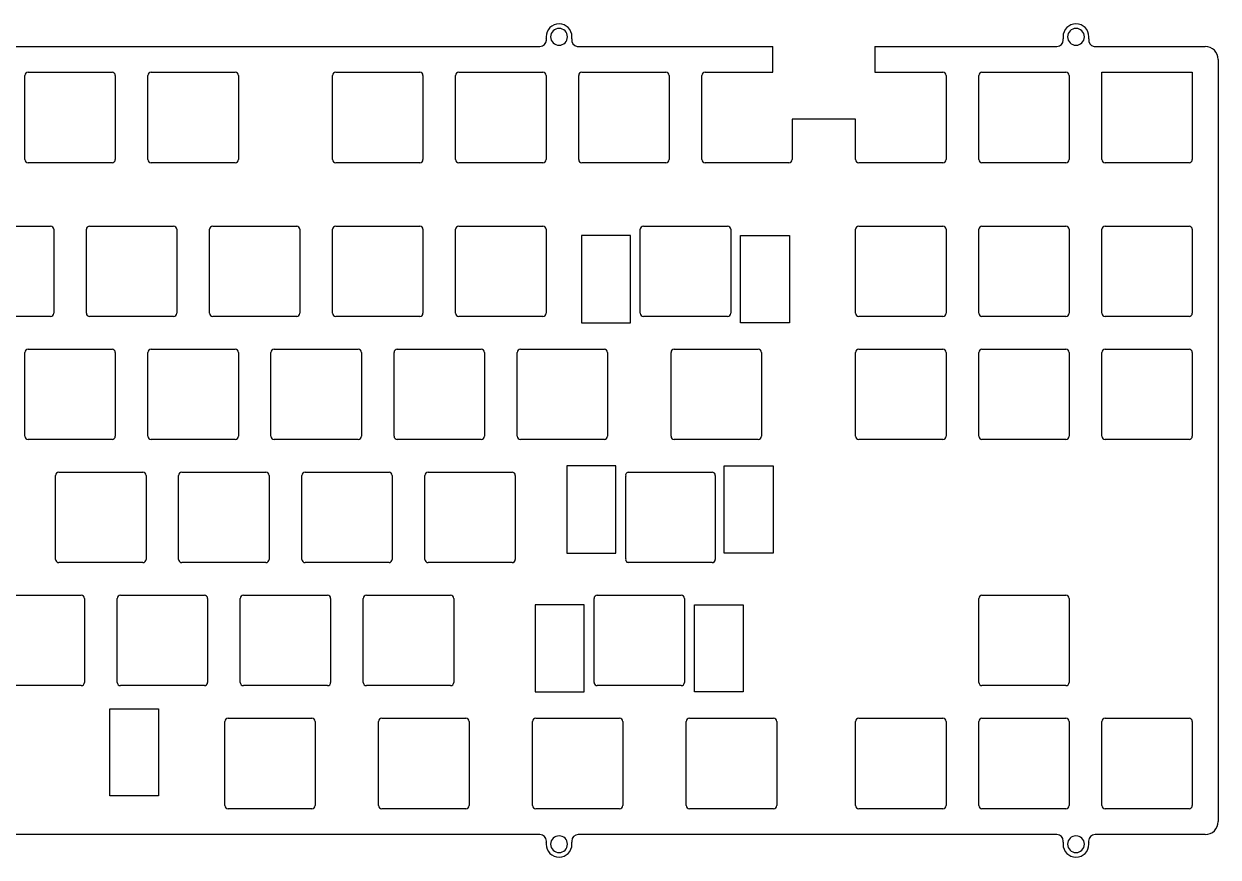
# Model space of a CAD drawing. Header units: millimetres. Extents: x 6669 to 7020, y -6855 to -6726.
# Drawn here: x 6834.7 to 7019.6, y -6854.9 to -6725.9 of the extents above; entities that cross this region are included whole.
import ezdxf

# ---------------------------------------------------------------- set-up
doc = ezdxf.new("R2010")
doc.units = ezdxf.units.MM
doc.layers.get('0').update_dxf_attribs({"linetype": 'CONTINUOUS'})

msp = doc.modelspace()

# ---------------------------------------------------------------- linework, layer by layer
for p, q in [((6773.9, -6729.43), (6914.6, -6729.43)), ((6920.52, -6729.43), (6950.65, -6729.43)), ((6950.65, -6733.43), (6950.65, -6729.43)), ((6966.46, -6729.43), (6966.46, -6733.43)), ((6966.46, -6729.43), (6994.61, -6729.43)), ((7000.52, -6729.43), (7017.57, -6729.43)), ((7019.57, -6731.43), (7019.57, -6849.45)), ((6835.37, -6733.43), (6848.37, -6733.43)), ((6854.42, -6733.43), (6867.42, -6733.43)), ((6883, -6733.43), (6896, -6733.43)), ((6902.05, -6733.43), (6915.05, -6733.43)), ((6921.1, -6733.43), (6934.1, -6733.43)), ((6940.15, -6733.43), (6950.65, -6733.43)), ((6966.46, -6733.43), (6976.97, -6733.43)), ((6983.02, -6733.43), (6996.02, -6733.43)), ((7001.57, -6733.43), (7015.57, -6733.43)), ((7001.57, -6746.93), (7001.57, -6733.43)), ((7015.57, -6733.43), (7015.57, -6746.93)), ((6834.87, -6746.93), (6834.87, -6733.93)), ((6848.87, -6733.93), (6848.87, -6746.93)), ((6853.92, -6746.93), (6853.92, -6733.93)), ((6867.92, -6733.93), (6867.92, -6746.93)), ((6882.5, -6746.93), (6882.5, -6733.93)), ((6896.5, -6733.93), (6896.5, -6746.93)), ((6901.55, -6746.93), (6901.55, -6733.93)), ((6915.55, -6733.93), (6915.55, -6746.93)), ((6920.6, -6746.93), (6920.6, -6733.93)), ((6934.6, -6733.93), (6934.6, -6746.93)), ((6939.65, -6746.93), (6939.65, -6733.93)), ((6977.47, -6733.93), (6977.47, -6746.93)), ((6982.52, -6746.93), (6982.52, -6733.93)), ((6996.52, -6733.93), (6996.52, -6746.93)), ((6963.46, -6740.69), (6953.65, -6740.69)), ((6953.65, -6740.69), (6953.65, -6746.93)), ((6963.46, -6746.93), (6963.46, -6740.69)), ((6848.37, -6747.43), (6835.37, -6747.43)), ((6867.42, -6747.43), (6854.42, -6747.43)), ((6896, -6747.43), (6883, -6747.43)), ((6915.05, -6747.43), (6902.05, -6747.43)), ((6934.1, -6747.43), (6921.1, -6747.43)), ((6953.15, -6747.43), (6940.15, -6747.43)), ((6976.97, -6747.43), (6963.96, -6747.43)), ((6996.02, -6747.43), (6983.02, -6747.43)), ((7015.07, -6747.43), (7002.07, -6747.43)), ((6825.85, -6757.24), (6838.85, -6757.24)), ((6839.35, -6757.74), (6839.35, -6770.74)), ((6844.4, -6770.74), (6844.4, -6757.74)), ((6844.9, -6757.24), (6857.9, -6757.24)), ((6858.4, -6757.74), (6858.4, -6770.74)), ((6863.45, -6770.74), (6863.45, -6757.74)), ((6863.95, -6757.24), (6876.95, -6757.24)), ((6877.45, -6757.74), (6877.45, -6770.74)), ((6882.5, -6770.74), (6882.5, -6757.74)), ((6883, -6757.24), (6896, -6757.24)), ((6896.5, -6757.74), (6896.5, -6770.74)), ((6901.55, -6770.74), (6901.55, -6757.74)), ((6902.05, -6757.24), (6915.05, -6757.24)), ((6915.55, -6757.74), (6915.55, -6770.74)), ((6930.13, -6770.74), (6930.13, -6757.74)), ((6930.63, -6757.24), (6943.63, -6757.24)), ((6944.13, -6757.74), (6944.13, -6770.74)), ((6963.46, -6770.74), (6963.46, -6757.74)), ((6963.96, -6757.24), (6976.97, -6757.24)), ((6977.47, -6757.74), (6977.47, -6770.74)), ((6982.52, -6770.74), (6982.52, -6757.74)), ((6983.02, -6757.24), (6996.02, -6757.24)), ((6996.52, -6757.74), (6996.52, -6770.74)), ((7001.57, -6770.74), (7001.57, -6757.74)), ((7002.07, -6757.24), (7015.07, -6757.24)), ((7015.57, -6757.74), (7015.57, -6770.74)), ((6838.85, -6771.24), (6825.85, -6771.24)), ((6857.9, -6771.24), (6844.9, -6771.24)), ((6876.95, -6771.24), (6863.95, -6771.24)), ((6896, -6771.24), (6883, -6771.24)), ((6915.05, -6771.24), (6902.05, -6771.24)), ((6943.63, -6771.24), (6930.63, -6771.24)), ((6976.97, -6771.24), (6963.96, -6771.24)), ((6996.02, -6771.24), (6983.02, -6771.24)), ((7015.07, -6771.24), (7002.07, -6771.24)), ((6834.87, -6789.79), (6834.87, -6776.79)), ((6835.37, -6776.29), (6848.37, -6776.29)), ((6848.87, -6776.79), (6848.87, -6789.79)), ((6853.92, -6789.79), (6853.92, -6776.79)), ((6854.42, -6776.29), (6867.42, -6776.29)), ((6867.92, -6776.79), (6867.92, -6789.79)), ((6872.97, -6789.79), (6872.97, -6776.79)), ((6873.47, -6776.29), (6886.47, -6776.29)), ((6886.97, -6776.79), (6886.97, -6789.79)), ((6892.02, -6789.79), (6892.02, -6776.79)), ((6892.52, -6776.29), (6905.52, -6776.29)), ((6906.02, -6776.79), (6906.02, -6789.79)), ((6911.08, -6789.79), (6911.08, -6776.79)), ((6911.58, -6776.29), (6924.57, -6776.29)), ((6925.07, -6776.79), (6925.07, -6789.79)), ((6934.89, -6789.79), (6934.89, -6776.79)), ((6935.39, -6776.29), (6948.39, -6776.29)), ((6948.89, -6776.79), (6948.89, -6789.79)), ((6963.46, -6789.79), (6963.46, -6776.79)), ((6963.96, -6776.29), (6976.97, -6776.29)), ((6977.47, -6776.79), (6977.47, -6789.79)), ((6982.52, -6789.79), (6982.52, -6776.79)), ((6983.02, -6776.29), (6996.02, -6776.29)), ((6996.52, -6776.79), (6996.52, -6789.79)), ((7001.57, -6789.79), (7001.57, -6776.79)), ((7002.07, -6776.29), (7015.07, -6776.29)), ((7015.57, -6776.79), (7015.57, -6789.79)), ((6848.37, -6790.29), (6835.37, -6790.29)), ((6867.42, -6790.29), (6854.42, -6790.29)), ((6886.47, -6790.29), (6873.47, -6790.29)), ((6905.52, -6790.29), (6892.52, -6790.29)), ((6924.57, -6790.29), (6911.58, -6790.29)), ((6948.39, -6790.29), (6935.39, -6790.29)), ((6976.97, -6790.29), (6963.96, -6790.29)), ((6996.02, -6790.29), (6983.02, -6790.29)), ((7015.07, -6790.29), (7002.07, -6790.29)), ((6839.63, -6808.84), (6839.63, -6795.84)), ((6840.13, -6795.34), (6853.13, -6795.34)), ((6853.63, -6795.84), (6853.63, -6808.84)), ((6858.68, -6808.84), (6858.68, -6795.84)), ((6859.18, -6795.34), (6872.19, -6795.34)), ((6872.69, -6795.84), (6872.69, -6808.84)), ((6877.74, -6808.84), (6877.74, -6795.84)), ((6878.24, -6795.34), (6891.24, -6795.34)), ((6891.74, -6795.84), (6891.74, -6808.84)), ((6896.79, -6808.84), (6896.79, -6795.84)), ((6897.29, -6795.34), (6910.29, -6795.34)), ((6910.79, -6795.84), (6910.79, -6808.84)), ((6927.87, -6808.74), (6927.87, -6795.95)), ((6928.24, -6795.34), (6941.24, -6795.34)), ((6941.74, -6795.84), (6941.74, -6808.84)), ((6853.13, -6809.34), (6840.13, -6809.34)), ((6872.19, -6809.34), (6859.18, -6809.34)), ((6891.24, -6809.34), (6878.24, -6809.34)), ((6910.29, -6809.34), (6897.29, -6809.34)), ((6941.24, -6809.34), (6928.24, -6809.34)), ((6830.61, -6814.39), (6843.61, -6814.39)), ((6844.11, -6814.89), (6844.11, -6827.89)), ((6849.16, -6827.89), (6849.16, -6814.89)), ((6849.66, -6814.39), (6862.66, -6814.39)), ((6863.16, -6814.89), (6863.16, -6827.89)), ((6868.21, -6827.89), (6868.21, -6814.89)), ((6868.71, -6814.39), (6881.71, -6814.39)), ((6882.21, -6814.89), (6882.21, -6827.89)), ((6887.26, -6827.89), (6887.26, -6814.89)), ((6887.76, -6814.39), (6900.76, -6814.39)), ((6901.26, -6814.89), (6901.26, -6827.89)), ((6922.98, -6827.89), (6922.98, -6814.89)), ((6923.48, -6814.39), (6936.48, -6814.39)), ((6936.98, -6814.89), (6936.98, -6827.89)), ((6982.52, -6827.89), (6982.52, -6814.89)), ((6983.02, -6814.39), (6996.02, -6814.39)), ((6996.52, -6814.89), (6996.52, -6827.89)), ((6843.61, -6828.39), (6830.61, -6828.39)), ((6862.66, -6828.39), (6849.66, -6828.39)), ((6881.71, -6828.39), (6868.71, -6828.39)), ((6900.76, -6828.39), (6887.76, -6828.39)), ((6936.48, -6828.39), (6923.48, -6828.39)), ((6996.02, -6828.39), (6983.02, -6828.39)), ((6866.32, -6833.45), (6879.32, -6833.45)), ((6866.32, -6833.45), (6879.32, -6833.45)), ((6890.13, -6833.45), (6903.13, -6833.45)), ((6890.13, -6833.45), (6903.13, -6833.45)), ((6913.94, -6833.45), (6926.94, -6833.45)), ((6913.94, -6833.45), (6926.94, -6833.45)), ((6937.75, -6833.45), (6950.76, -6833.45)), ((6937.75, -6833.45), (6950.76, -6833.45)), ((6963.96, -6833.45), (6976.97, -6833.45)), ((6983.02, -6833.45), (6996.02, -6833.45)), ((7002.07, -6833.45), (7015.07, -6833.45)), ((6865.82, -6846.95), (6865.82, -6833.95)), ((6865.82, -6846.95), (6865.82, -6833.95)), ((6879.82, -6833.95), (6879.82, -6846.95)), ((6879.82, -6833.95), (6879.82, -6846.95)), ((6889.63, -6846.95), (6889.63, -6833.95)), ((6889.63, -6846.95), (6889.63, -6833.95)), ((6903.63, -6833.95), (6903.63, -6846.95)), ((6903.63, -6833.95), (6903.63, -6846.95)), ((6913.44, -6846.95), (6913.44, -6833.95)), ((6913.44, -6846.95), (6913.44, -6833.95)), ((6927.44, -6833.95), (6927.44, -6846.95)), ((6927.44, -6833.95), (6927.44, -6846.95)), ((6937.25, -6846.95), (6937.25, -6833.95)), ((6937.25, -6846.95), (6937.25, -6833.95)), ((6951.26, -6833.95), (6951.26, -6846.95)), ((6951.26, -6833.95), (6951.26, -6846.95)), ((6963.46, -6846.95), (6963.46, -6833.95)), ((6977.47, -6833.95), (6977.47, -6846.95)), ((6982.52, -6846.95), (6982.52, -6833.95)), ((6996.52, -6833.95), (6996.52, -6846.95)), ((7001.57, -6846.95), (7001.57, -6833.95)), ((7015.57, -6833.95), (7015.57, -6846.95)), ((6879.32, -6847.45), (6866.32, -6847.45)), ((6879.32, -6847.45), (6866.32, -6847.45)), ((6903.13, -6847.45), (6890.13, -6847.45)), ((6903.13, -6847.45), (6890.13, -6847.45)), ((6926.94, -6847.45), (6913.94, -6847.45)), ((6926.94, -6847.45), (6913.94, -6847.45)), ((6950.76, -6847.45), (6937.75, -6847.45)), ((6950.76, -6847.45), (6937.75, -6847.45)), ((6976.97, -6847.45), (6963.96, -6847.45)), ((6996.02, -6847.45), (6983.02, -6847.45)), ((7015.07, -6847.45), (7002.07, -6847.45)), ((6914.6, -6851.45), (6773.9, -6851.45)), ((6994.61, -6851.45), (6920.52, -6851.45)), ((7017.57, -6851.45), (7000.52, -6851.45))]:
    msp.add_line(p, q)
for points in [[(6928.61, -6758.71), (6921.03, -6758.71), (6921.03, -6772.21), (6928.61, -6772.21)], [(6953.23, -6758.71), (6953.23, -6772.21), (6945.66, -6772.21), (6945.66, -6758.71)], [(6926.35, -6794.37), (6918.77, -6794.37), (6918.77, -6807.87), (6926.35, -6807.87)], [(6950.71, -6794.37), (6950.71, -6807.87), (6943.14, -6807.87), (6943.14, -6794.37)], [(6921.45, -6815.86), (6913.88, -6815.86), (6913.88, -6829.36), (6921.45, -6829.36)], [(6938.5, -6815.86), (6946.08, -6815.86), (6946.08, -6829.36), (6938.5, -6829.36)], [(6855.58, -6845.48), (6848.01, -6845.48), (6848.01, -6831.98), (6855.58, -6831.98)]]:
    msp.add_lwpolyline(points, close=True)
for points in [[(6919.56, -6727.93), (6919.56, -6726.82), (6918.67, -6725.93), (6917.56, -6725.93), (6916.46, -6725.93), (6915.56, -6726.82), (6915.56, -6727.93)], [(6999.57, -6727.93), (6999.57, -6726.82), (6998.67, -6725.93), (6997.57, -6725.93), (6996.46, -6725.93), (6995.57, -6726.82), (6995.57, -6727.93)], [(6918.86, -6727.93), (6918.86, -6727.21), (6918.28, -6726.63), (6917.56, -6726.63), (6916.84, -6726.63), (6916.26, -6727.21), (6916.26, -6727.93)], [(6916.26, -6727.93), (6916.26, -6728.65), (6916.84, -6729.23), (6917.56, -6729.23), (6918.28, -6729.23), (6918.86, -6728.65), (6918.86, -6727.93)], [(6998.87, -6727.93), (6998.87, -6727.21), (6998.28, -6726.63), (6997.57, -6726.63), (6996.85, -6726.63), (6996.27, -6727.21), (6996.27, -6727.93)], [(6996.27, -6727.93), (6996.27, -6728.65), (6996.85, -6729.23), (6997.57, -6729.23), (6998.28, -6729.23), (6998.87, -6728.65), (6998.87, -6727.93)], [(6919.53, -6728.26), (6919.44, -6728.81), (6919.81, -6729.32), (6920.35, -6729.41), (6920.41, -6729.42), (6920.46, -6729.43), (6920.52, -6729.43)], [(6999.54, -6728.26), (6999.45, -6728.81), (6999.81, -6729.32), (7000.36, -6729.41), (7000.41, -6729.42), (7000.47, -6729.43), (7000.52, -6729.43)], [(6918.86, -6852.95), (6918.86, -6852.23), (6918.28, -6851.65), (6917.56, -6851.65), (6916.84, -6851.65), (6916.26, -6852.23), (6916.26, -6852.95)], [(6920.52, -6851.45), (6919.97, -6851.45), (6919.52, -6851.89), (6919.52, -6852.45), (6919.52, -6852.5), (6919.53, -6852.56), (6919.53, -6852.61)], [(6998.87, -6852.95), (6998.87, -6852.23), (6998.28, -6851.65), (6997.57, -6851.65), (6996.85, -6851.65), (6996.27, -6852.23), (6996.27, -6852.95)], [(7000.52, -6851.45), (6999.97, -6851.45), (6999.52, -6851.89), (6999.52, -6852.45), (6999.52, -6852.5), (6999.53, -6852.56), (6999.54, -6852.61)], [(6915.56, -6852.95), (6915.56, -6854.05), (6916.46, -6854.95), (6917.56, -6854.95), (6918.67, -6854.95), (6919.56, -6854.05), (6919.56, -6852.95)], [(6916.26, -6852.95), (6916.26, -6853.66), (6916.84, -6854.25), (6917.56, -6854.25), (6918.28, -6854.25), (6918.86, -6853.66), (6918.86, -6852.95)], [(6995.57, -6852.95), (6995.57, -6854.05), (6996.46, -6854.95), (6997.57, -6854.95), (6998.67, -6854.95), (6999.57, -6854.05), (6999.57, -6852.95)], [(6996.27, -6852.95), (6996.27, -6853.66), (6996.85, -6854.25), (6997.57, -6854.25), (6998.28, -6854.25), (6998.87, -6853.66), (6998.87, -6852.95)]]:
    msp.add_open_spline(points, degree=3, knots=[0, 0, 0, 0, 1, 1, 1, 2, 2, 2, 2])
for points in [[(6915.56, -6727.93), (6915.56, -6728.04), (6915.57, -6728.15), (6915.59, -6728.26)], [(6919.53, -6728.26), (6919.55, -6728.15), (6919.56, -6728.04), (6919.56, -6727.93)], [(6995.57, -6727.93), (6995.57, -6728.04), (6995.58, -6728.15), (6995.59, -6728.26)], [(6999.54, -6728.26), (6999.56, -6728.15), (6999.57, -6728.04), (6999.57, -6727.93)], [(6914.6, -6729.43), (6915.16, -6729.43), (6915.6, -6728.98), (6915.6, -6728.43)], [(6915.6, -6728.43), (6915.6, -6728.37), (6915.6, -6728.32), (6915.59, -6728.26)], [(6994.61, -6729.43), (6995.16, -6729.43), (6995.61, -6728.98), (6995.61, -6728.43)], [(6995.61, -6728.43), (6995.61, -6728.37), (6995.6, -6728.32), (6995.59, -6728.26)], [(7019.57, -6731.43), (7019.57, -6730.32), (7018.67, -6729.43), (7017.57, -6729.43)], [(6835.37, -6733.43), (6835.1, -6733.43), (6834.87, -6733.65), (6834.87, -6733.93)], [(6848.87, -6733.93), (6848.87, -6733.65), (6848.65, -6733.43), (6848.37, -6733.43)], [(6854.42, -6733.43), (6854.15, -6733.43), (6853.92, -6733.65), (6853.92, -6733.93)], [(6867.92, -6733.93), (6867.92, -6733.65), (6867.7, -6733.43), (6867.42, -6733.43)], [(6883, -6733.43), (6882.72, -6733.43), (6882.5, -6733.65), (6882.5, -6733.93)], [(6896.5, -6733.93), (6896.5, -6733.65), (6896.27, -6733.43), (6896, -6733.43)], [(6902.05, -6733.43), (6901.77, -6733.43), (6901.55, -6733.65), (6901.55, -6733.93)], [(6915.55, -6733.93), (6915.55, -6733.65), (6915.33, -6733.43), (6915.05, -6733.43)], [(6921.1, -6733.43), (6920.82, -6733.43), (6920.6, -6733.65), (6920.6, -6733.93)], [(6934.6, -6733.93), (6934.6, -6733.65), (6934.38, -6733.43), (6934.1, -6733.43)], [(6940.15, -6733.43), (6939.88, -6733.43), (6939.65, -6733.65), (6939.65, -6733.93)], [(6977.47, -6733.93), (6977.47, -6733.65), (6977.24, -6733.43), (6976.97, -6733.43)], [(6983.02, -6733.43), (6982.74, -6733.43), (6982.52, -6733.65), (6982.52, -6733.93)], [(6996.52, -6733.93), (6996.52, -6733.65), (6996.29, -6733.43), (6996.02, -6733.43)], [(6834.87, -6746.93), (6834.87, -6747.2), (6835.1, -6747.43), (6835.37, -6747.43)], [(6848.37, -6747.43), (6848.65, -6747.43), (6848.87, -6747.2), (6848.87, -6746.93)], [(6853.92, -6746.93), (6853.92, -6747.2), (6854.15, -6747.43), (6854.42, -6747.43)], [(6867.42, -6747.43), (6867.7, -6747.43), (6867.92, -6747.2), (6867.92, -6746.93)], [(6882.5, -6746.93), (6882.5, -6747.2), (6882.72, -6747.43), (6883, -6747.43)], [(6896, -6747.43), (6896.27, -6747.43), (6896.5, -6747.2), (6896.5, -6746.93)], [(6901.55, -6746.93), (6901.55, -6747.2), (6901.77, -6747.43), (6902.05, -6747.43)], [(6915.05, -6747.43), (6915.33, -6747.43), (6915.55, -6747.2), (6915.55, -6746.93)], [(6920.6, -6746.93), (6920.6, -6747.2), (6920.82, -6747.43), (6921.1, -6747.43)], [(6934.1, -6747.43), (6934.38, -6747.43), (6934.6, -6747.2), (6934.6, -6746.93)], [(6939.65, -6746.93), (6939.65, -6747.2), (6939.88, -6747.43), (6940.15, -6747.43)], [(6953.15, -6747.43), (6953.43, -6747.43), (6953.65, -6747.2), (6953.65, -6746.93)], [(6963.46, -6746.93), (6963.46, -6747.2), (6963.69, -6747.43), (6963.96, -6747.43)], [(6976.97, -6747.43), (6977.24, -6747.43), (6977.47, -6747.2), (6977.47, -6746.93)], [(6982.52, -6746.93), (6982.52, -6747.2), (6982.74, -6747.43), (6983.02, -6747.43)], [(6996.02, -6747.43), (6996.29, -6747.43), (6996.52, -6747.2), (6996.52, -6746.93)], [(7001.57, -6746.93), (7001.57, -6747.2), (7001.79, -6747.43), (7002.07, -6747.43)], [(7015.07, -6747.43), (7015.34, -6747.43), (7015.57, -6747.2), (7015.57, -6746.93)], [(6839.35, -6757.74), (6839.35, -6757.47), (6839.12, -6757.24), (6838.85, -6757.24)], [(6844.9, -6757.24), (6844.62, -6757.24), (6844.4, -6757.47), (6844.4, -6757.74)], [(6858.4, -6757.74), (6858.4, -6757.47), (6858.17, -6757.24), (6857.9, -6757.24)], [(6863.95, -6757.24), (6863.67, -6757.24), (6863.45, -6757.47), (6863.45, -6757.74)], [(6877.45, -6757.74), (6877.45, -6757.47), (6877.22, -6757.24), (6876.95, -6757.24)], [(6883, -6757.24), (6882.72, -6757.24), (6882.5, -6757.47), (6882.5, -6757.74)], [(6896.5, -6757.74), (6896.5, -6757.47), (6896.27, -6757.24), (6896, -6757.24)], [(6902.05, -6757.24), (6901.77, -6757.24), (6901.55, -6757.47), (6901.55, -6757.74)], [(6915.55, -6757.74), (6915.55, -6757.47), (6915.33, -6757.24), (6915.05, -6757.24)], [(6930.63, -6757.24), (6930.36, -6757.24), (6930.13, -6757.47), (6930.13, -6757.74)], [(6944.13, -6757.74), (6944.13, -6757.47), (6943.91, -6757.24), (6943.63, -6757.24)], [(6963.96, -6757.24), (6963.69, -6757.24), (6963.46, -6757.47), (6963.46, -6757.74)], [(6977.47, -6757.74), (6977.47, -6757.47), (6977.24, -6757.24), (6976.97, -6757.24)], [(6983.02, -6757.24), (6982.74, -6757.24), (6982.52, -6757.47), (6982.52, -6757.74)], [(6996.52, -6757.74), (6996.52, -6757.47), (6996.29, -6757.24), (6996.02, -6757.24)], [(7002.07, -6757.24), (7001.79, -6757.24), (7001.57, -6757.47), (7001.57, -6757.74)], [(7015.57, -6757.74), (7015.57, -6757.47), (7015.34, -6757.24), (7015.07, -6757.24)], [(6838.85, -6771.24), (6839.12, -6771.24), (6839.35, -6771.02), (6839.35, -6770.74)], [(6844.4, -6770.74), (6844.4, -6771.02), (6844.62, -6771.24), (6844.9, -6771.24)], [(6857.9, -6771.24), (6858.17, -6771.24), (6858.4, -6771.02), (6858.4, -6770.74)], [(6863.45, -6770.74), (6863.45, -6771.02), (6863.67, -6771.24), (6863.95, -6771.24)], [(6876.95, -6771.24), (6877.22, -6771.24), (6877.45, -6771.02), (6877.45, -6770.74)], [(6882.5, -6770.74), (6882.5, -6771.02), (6882.72, -6771.24), (6883, -6771.24)], [(6896, -6771.24), (6896.27, -6771.24), (6896.5, -6771.02), (6896.5, -6770.74)], [(6901.55, -6770.74), (6901.55, -6771.02), (6901.77, -6771.24), (6902.05, -6771.24)], [(6915.05, -6771.24), (6915.33, -6771.24), (6915.55, -6771.02), (6915.55, -6770.74)], [(6930.13, -6770.74), (6930.13, -6771.02), (6930.36, -6771.24), (6930.63, -6771.24)], [(6943.63, -6771.24), (6943.91, -6771.24), (6944.13, -6771.02), (6944.13, -6770.74)], [(6963.46, -6770.74), (6963.46, -6771.02), (6963.69, -6771.24), (6963.96, -6771.24)], [(6976.97, -6771.24), (6977.24, -6771.24), (6977.47, -6771.02), (6977.47, -6770.74)], [(6982.52, -6770.74), (6982.52, -6771.02), (6982.74, -6771.24), (6983.02, -6771.24)], [(6996.02, -6771.24), (6996.29, -6771.24), (6996.52, -6771.02), (6996.52, -6770.74)], [(7001.57, -6770.74), (7001.57, -6771.02), (7001.79, -6771.24), (7002.07, -6771.24)], [(7015.07, -6771.24), (7015.34, -6771.24), (7015.57, -6771.02), (7015.57, -6770.74)], [(6835.37, -6776.29), (6835.1, -6776.29), (6834.87, -6776.52), (6834.87, -6776.79)], [(6848.87, -6776.79), (6848.87, -6776.52), (6848.65, -6776.29), (6848.37, -6776.29)], [(6854.42, -6776.29), (6854.15, -6776.29), (6853.92, -6776.52), (6853.92, -6776.79)], [(6867.92, -6776.79), (6867.92, -6776.52), (6867.7, -6776.29), (6867.42, -6776.29)], [(6873.47, -6776.29), (6873.2, -6776.29), (6872.97, -6776.52), (6872.97, -6776.79)], [(6886.97, -6776.79), (6886.97, -6776.52), (6886.75, -6776.29), (6886.47, -6776.29)], [(6892.52, -6776.29), (6892.25, -6776.29), (6892.02, -6776.52), (6892.02, -6776.79)], [(6906.02, -6776.79), (6906.02, -6776.52), (6905.8, -6776.29), (6905.52, -6776.29)], [(6911.58, -6776.29), (6911.3, -6776.29), (6911.08, -6776.52), (6911.08, -6776.79)], [(6925.07, -6776.79), (6925.07, -6776.52), (6924.85, -6776.29), (6924.57, -6776.29)], [(6935.39, -6776.29), (6935.11, -6776.29), (6934.89, -6776.52), (6934.89, -6776.79)], [(6948.89, -6776.79), (6948.89, -6776.52), (6948.66, -6776.29), (6948.39, -6776.29)], [(6963.96, -6776.29), (6963.69, -6776.29), (6963.46, -6776.52), (6963.46, -6776.79)], [(6977.47, -6776.79), (6977.47, -6776.52), (6977.24, -6776.29), (6976.97, -6776.29)], [(6983.02, -6776.29), (6982.74, -6776.29), (6982.52, -6776.52), (6982.52, -6776.79)], [(6996.52, -6776.79), (6996.52, -6776.52), (6996.29, -6776.29), (6996.02, -6776.29)], [(7002.07, -6776.29), (7001.79, -6776.29), (7001.57, -6776.52), (7001.57, -6776.79)], [(7015.57, -6776.79), (7015.57, -6776.52), (7015.34, -6776.29), (7015.07, -6776.29)], [(6834.87, -6789.79), (6834.87, -6790.07), (6835.1, -6790.29), (6835.37, -6790.29)], [(6848.37, -6790.29), (6848.65, -6790.29), (6848.87, -6790.07), (6848.87, -6789.79)], [(6853.92, -6789.79), (6853.92, -6790.07), (6854.15, -6790.29), (6854.42, -6790.29)], [(6867.42, -6790.29), (6867.7, -6790.29), (6867.92, -6790.07), (6867.92, -6789.79)], [(6872.97, -6789.79), (6872.97, -6790.07), (6873.2, -6790.29), (6873.47, -6790.29)], [(6886.47, -6790.29), (6886.75, -6790.29), (6886.97, -6790.07), (6886.97, -6789.79)], [(6892.02, -6789.79), (6892.02, -6790.07), (6892.25, -6790.29), (6892.52, -6790.29)], [(6905.52, -6790.29), (6905.8, -6790.29), (6906.02, -6790.07), (6906.02, -6789.79)], [(6911.08, -6789.79), (6911.08, -6790.07), (6911.3, -6790.29), (6911.58, -6790.29)], [(6924.57, -6790.29), (6924.85, -6790.29), (6925.07, -6790.07), (6925.07, -6789.79)], [(6934.89, -6789.79), (6934.89, -6790.07), (6935.11, -6790.29), (6935.39, -6790.29)], [(6948.39, -6790.29), (6948.66, -6790.29), (6948.89, -6790.07), (6948.89, -6789.79)], [(6963.46, -6789.79), (6963.46, -6790.07), (6963.69, -6790.29), (6963.96, -6790.29)], [(6976.97, -6790.29), (6977.24, -6790.29), (6977.47, -6790.07), (6977.47, -6789.79)], [(6982.52, -6789.79), (6982.52, -6790.07), (6982.74, -6790.29), (6983.02, -6790.29)], [(6996.02, -6790.29), (6996.29, -6790.29), (6996.52, -6790.07), (6996.52, -6789.79)], [(7001.57, -6789.79), (7001.57, -6790.07), (7001.79, -6790.29), (7002.07, -6790.29)], [(7015.07, -6790.29), (7015.34, -6790.29), (7015.57, -6790.07), (7015.57, -6789.79)], [(6840.13, -6795.34), (6839.86, -6795.34), (6839.63, -6795.57), (6839.63, -6795.84)], [(6853.63, -6795.84), (6853.63, -6795.57), (6853.41, -6795.34), (6853.13, -6795.34)], [(6859.18, -6795.34), (6858.91, -6795.34), (6858.68, -6795.57), (6858.68, -6795.84)], [(6872.69, -6795.84), (6872.69, -6795.57), (6872.46, -6795.34), (6872.19, -6795.34)], [(6878.24, -6795.34), (6877.96, -6795.34), (6877.74, -6795.57), (6877.74, -6795.84)], [(6891.74, -6795.84), (6891.74, -6795.57), (6891.51, -6795.34), (6891.24, -6795.34)], [(6897.29, -6795.34), (6897.01, -6795.34), (6896.79, -6795.57), (6896.79, -6795.84)], [(6910.79, -6795.84), (6910.79, -6795.57), (6910.56, -6795.34), (6910.29, -6795.34)], [(6928.24, -6795.34), (6927.97, -6795.41), (6927.81, -6795.68), (6927.87, -6795.95)], [(6941.74, -6795.84), (6941.74, -6795.57), (6941.52, -6795.34), (6941.24, -6795.34)], [(6839.63, -6808.84), (6839.63, -6809.12), (6839.86, -6809.34), (6840.13, -6809.34)], [(6853.13, -6809.34), (6853.41, -6809.34), (6853.63, -6809.12), (6853.63, -6808.84)], [(6858.68, -6808.84), (6858.68, -6809.12), (6858.91, -6809.34), (6859.18, -6809.34)], [(6872.19, -6809.34), (6872.46, -6809.34), (6872.69, -6809.12), (6872.69, -6808.84)], [(6877.74, -6808.84), (6877.74, -6809.12), (6877.96, -6809.34), (6878.24, -6809.34)], [(6891.24, -6809.34), (6891.51, -6809.34), (6891.74, -6809.12), (6891.74, -6808.84)], [(6896.79, -6808.84), (6896.79, -6809.12), (6897.01, -6809.34), (6897.29, -6809.34)], [(6910.29, -6809.34), (6910.56, -6809.34), (6910.79, -6809.12), (6910.79, -6808.84)], [(6927.87, -6808.74), (6927.81, -6809.01), (6927.97, -6809.28), (6928.24, -6809.34)], [(6941.24, -6809.34), (6941.52, -6809.34), (6941.74, -6809.12), (6941.74, -6808.84)], [(6844.11, -6814.89), (6844.11, -6814.62), (6843.88, -6814.39), (6843.61, -6814.39)], [(6849.66, -6814.39), (6849.38, -6814.39), (6849.16, -6814.62), (6849.16, -6814.89)], [(6863.16, -6814.89), (6863.16, -6814.62), (6862.94, -6814.39), (6862.66, -6814.39)], [(6868.71, -6814.39), (6868.43, -6814.39), (6868.21, -6814.62), (6868.21, -6814.89)], [(6882.21, -6814.89), (6882.21, -6814.62), (6881.99, -6814.39), (6881.71, -6814.39)], [(6887.76, -6814.39), (6887.48, -6814.39), (6887.26, -6814.62), (6887.26, -6814.89)], [(6901.26, -6814.89), (6901.26, -6814.62), (6901.04, -6814.39), (6900.76, -6814.39)], [(6923.48, -6814.39), (6923.2, -6814.39), (6922.98, -6814.62), (6922.98, -6814.89)], [(6936.98, -6814.89), (6936.98, -6814.62), (6936.76, -6814.39), (6936.48, -6814.39)], [(6983.02, -6814.39), (6982.74, -6814.39), (6982.52, -6814.62), (6982.52, -6814.89)], [(6996.52, -6814.89), (6996.52, -6814.62), (6996.29, -6814.39), (6996.02, -6814.39)], [(6843.61, -6828.39), (6843.88, -6828.39), (6844.11, -6828.17), (6844.11, -6827.89)], [(6849.16, -6827.89), (6849.16, -6828.17), (6849.38, -6828.39), (6849.66, -6828.39)], [(6862.66, -6828.39), (6862.94, -6828.39), (6863.16, -6828.17), (6863.16, -6827.89)], [(6868.21, -6827.89), (6868.21, -6828.17), (6868.43, -6828.39), (6868.71, -6828.39)], [(6881.71, -6828.39), (6881.99, -6828.39), (6882.21, -6828.17), (6882.21, -6827.89)], [(6887.26, -6827.89), (6887.26, -6828.17), (6887.48, -6828.39), (6887.76, -6828.39)], [(6900.76, -6828.39), (6901.04, -6828.39), (6901.26, -6828.17), (6901.26, -6827.89)], [(6922.98, -6827.89), (6922.98, -6828.17), (6923.2, -6828.39), (6923.48, -6828.39)], [(6936.48, -6828.39), (6936.76, -6828.39), (6936.98, -6828.17), (6936.98, -6827.89)], [(6982.52, -6827.89), (6982.52, -6828.17), (6982.74, -6828.39), (6983.02, -6828.39)], [(6996.02, -6828.39), (6996.29, -6828.39), (6996.52, -6828.17), (6996.52, -6827.89)], [(6866.32, -6833.45), (6866.04, -6833.45), (6865.82, -6833.67), (6865.82, -6833.95)], [(6866.32, -6833.45), (6866.04, -6833.45), (6865.82, -6833.67), (6865.82, -6833.95)], [(6879.82, -6833.95), (6879.82, -6833.67), (6879.6, -6833.45), (6879.32, -6833.45)], [(6879.82, -6833.95), (6879.82, -6833.67), (6879.6, -6833.45), (6879.32, -6833.45)], [(6890.13, -6833.45), (6889.85, -6833.45), (6889.63, -6833.67), (6889.63, -6833.95)], [(6890.13, -6833.45), (6889.85, -6833.45), (6889.63, -6833.67), (6889.63, -6833.95)], [(6903.63, -6833.95), (6903.63, -6833.67), (6903.41, -6833.45), (6903.13, -6833.45)], [(6903.63, -6833.95), (6903.63, -6833.67), (6903.41, -6833.45), (6903.13, -6833.45)], [(6913.94, -6833.45), (6913.67, -6833.45), (6913.44, -6833.67), (6913.44, -6833.95)], [(6913.94, -6833.45), (6913.67, -6833.45), (6913.44, -6833.67), (6913.44, -6833.95)], [(6927.44, -6833.95), (6927.44, -6833.67), (6927.22, -6833.45), (6926.94, -6833.45)], [(6927.44, -6833.95), (6927.44, -6833.67), (6927.22, -6833.45), (6926.94, -6833.45)], [(6937.75, -6833.45), (6937.48, -6833.45), (6937.25, -6833.67), (6937.25, -6833.95)], [(6937.75, -6833.45), (6937.48, -6833.45), (6937.25, -6833.67), (6937.25, -6833.95)], [(6951.26, -6833.95), (6951.26, -6833.67), (6951.03, -6833.45), (6950.76, -6833.45)], [(6951.26, -6833.95), (6951.26, -6833.67), (6951.03, -6833.45), (6950.76, -6833.45)], [(6963.96, -6833.45), (6963.69, -6833.45), (6963.46, -6833.67), (6963.46, -6833.95)], [(6977.47, -6833.95), (6977.47, -6833.67), (6977.24, -6833.45), (6976.97, -6833.45)], [(6983.02, -6833.45), (6982.74, -6833.45), (6982.52, -6833.67), (6982.52, -6833.95)], [(6996.52, -6833.95), (6996.52, -6833.67), (6996.29, -6833.45), (6996.02, -6833.45)], [(7002.07, -6833.45), (7001.79, -6833.45), (7001.57, -6833.67), (7001.57, -6833.95)], [(7015.57, -6833.95), (7015.57, -6833.67), (7015.34, -6833.45), (7015.07, -6833.45)], [(6865.82, -6846.95), (6865.82, -6847.22), (6866.04, -6847.45), (6866.32, -6847.45)], [(6865.82, -6846.95), (6865.82, -6847.22), (6866.04, -6847.45), (6866.32, -6847.45)], [(6879.32, -6847.45), (6879.6, -6847.45), (6879.82, -6847.22), (6879.82, -6846.95)], [(6879.32, -6847.45), (6879.6, -6847.45), (6879.82, -6847.22), (6879.82, -6846.95)], [(6889.63, -6846.95), (6889.63, -6847.22), (6889.85, -6847.45), (6890.13, -6847.45)], [(6889.63, -6846.95), (6889.63, -6847.22), (6889.85, -6847.45), (6890.13, -6847.45)], [(6903.13, -6847.45), (6903.41, -6847.45), (6903.63, -6847.22), (6903.63, -6846.95)], [(6903.13, -6847.45), (6903.41, -6847.45), (6903.63, -6847.22), (6903.63, -6846.95)], [(6913.44, -6846.95), (6913.44, -6847.22), (6913.67, -6847.45), (6913.94, -6847.45)], [(6913.44, -6846.95), (6913.44, -6847.22), (6913.67, -6847.45), (6913.94, -6847.45)], [(6926.94, -6847.45), (6927.22, -6847.45), (6927.44, -6847.22), (6927.44, -6846.95)], [(6926.94, -6847.45), (6927.22, -6847.45), (6927.44, -6847.22), (6927.44, -6846.95)], [(6937.25, -6846.95), (6937.25, -6847.22), (6937.48, -6847.45), (6937.75, -6847.45)], [(6937.25, -6846.95), (6937.25, -6847.22), (6937.48, -6847.45), (6937.75, -6847.45)], [(6950.76, -6847.45), (6951.03, -6847.45), (6951.26, -6847.22), (6951.26, -6846.95)], [(6950.76, -6847.45), (6951.03, -6847.45), (6951.26, -6847.22), (6951.26, -6846.95)], [(6963.46, -6846.95), (6963.46, -6847.22), (6963.69, -6847.45), (6963.96, -6847.45)], [(6976.97, -6847.45), (6977.24, -6847.45), (6977.47, -6847.22), (6977.47, -6846.95)], [(6982.52, -6846.95), (6982.52, -6847.22), (6982.74, -6847.45), (6983.02, -6847.45)], [(6996.02, -6847.45), (6996.29, -6847.45), (6996.52, -6847.22), (6996.52, -6846.95)], [(7001.57, -6846.95), (7001.57, -6847.22), (7001.79, -6847.45), (7002.07, -6847.45)], [(7015.07, -6847.45), (7015.34, -6847.45), (7015.57, -6847.22), (7015.57, -6846.95)], [(7017.57, -6851.45), (7018.67, -6851.45), (7019.57, -6850.55), (7019.57, -6849.45)], [(6915.6, -6852.45), (6915.6, -6851.89), (6915.16, -6851.45), (6914.6, -6851.45)], [(6995.61, -6852.45), (6995.61, -6851.89), (6995.16, -6851.45), (6994.61, -6851.45)], [(6915.59, -6852.61), (6915.57, -6852.72), (6915.56, -6852.83), (6915.56, -6852.95)], [(6915.59, -6852.61), (6915.6, -6852.56), (6915.6, -6852.5), (6915.6, -6852.45)], [(6919.56, -6852.95), (6919.56, -6852.83), (6919.55, -6852.72), (6919.53, -6852.61)], [(6995.59, -6852.61), (6995.58, -6852.72), (6995.57, -6852.83), (6995.57, -6852.95)], [(6995.59, -6852.61), (6995.6, -6852.56), (6995.61, -6852.5), (6995.61, -6852.45)], [(6999.57, -6852.95), (6999.57, -6852.83), (6999.56, -6852.72), (6999.54, -6852.61)]]:
    msp.add_open_spline(points, degree=3)

doc.saveas('drawing.dxf')
